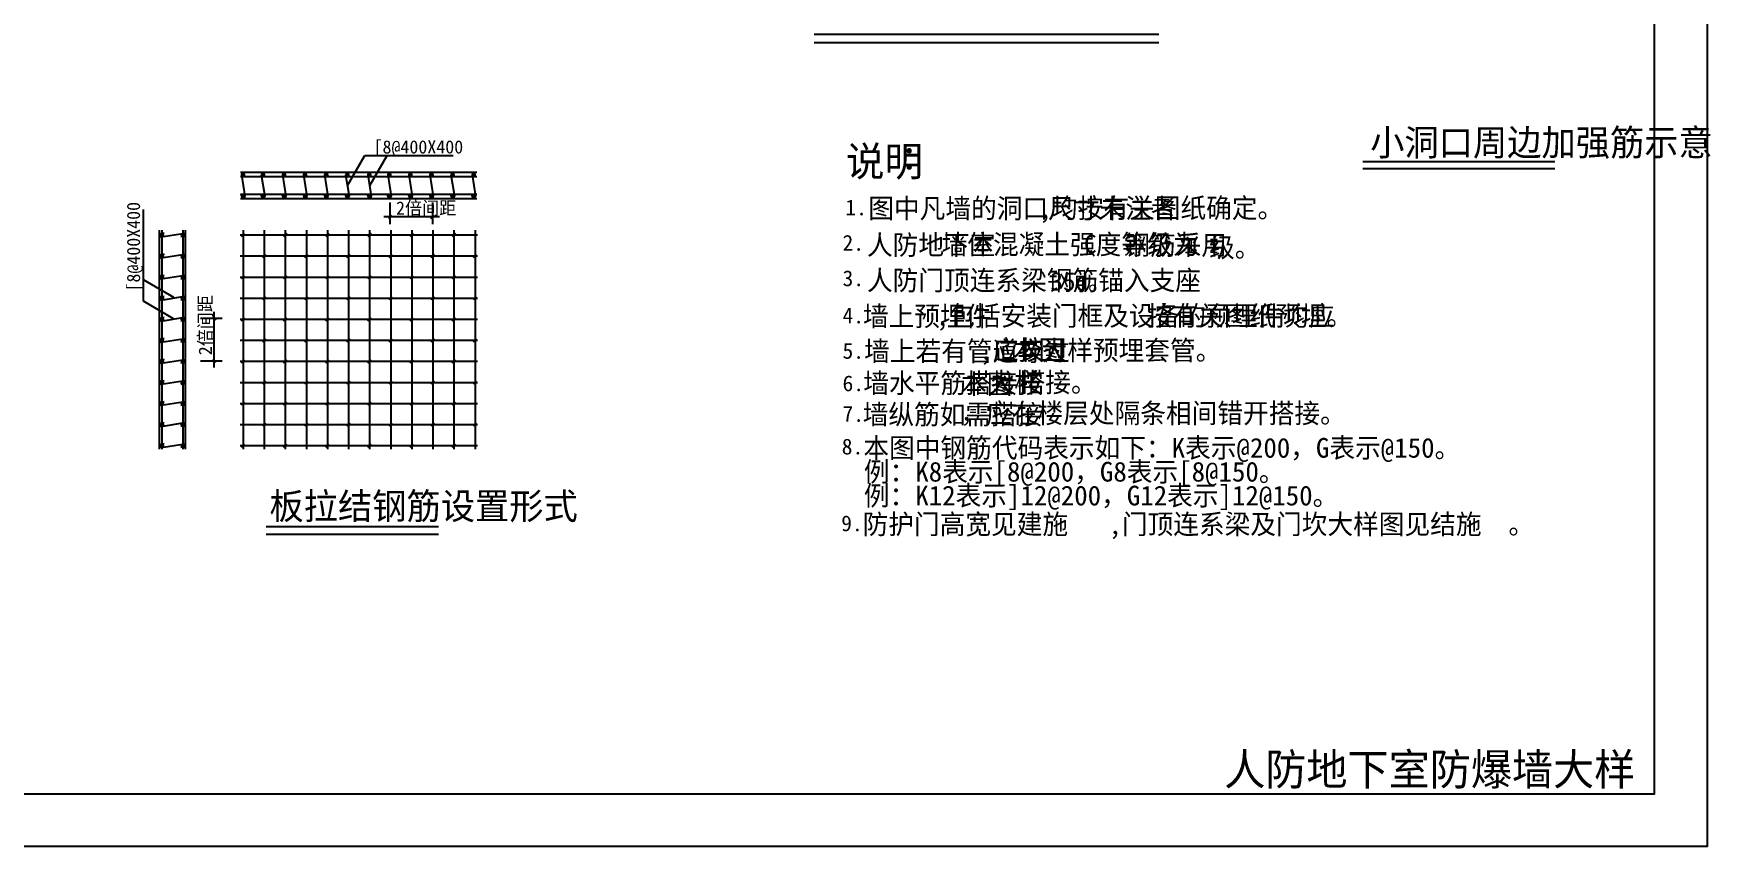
# Model space of a CAD drawing. Header units: metres. Extents: x 19583 to 79318, y 151850 to 193850.
# Drawn here: x 47227 to 79047, y 151850 to 167287 of the extents above; entities that cross this region are included whole.
import ezdxf

# ---------------------------------------------------------------- set-up
doc = ezdxf.new("R2010")
doc.units = ezdxf.units.M
for name, color, linetype in [('1', 1, 'Continuous'), ('2', 2, 'Continuous'), ('PDIM', 3, 'Continuous')]:
    doc.layers.add(name, color=color, linetype=linetype)

msp = doc.modelspace()

# ---------------------------------------------------------------- linework, layer by layer
for p, q in [((53182.21, 164398.07), (53515.55, 164970.24)), ((53515.55, 164970.24), (55189.5, 164970.24)), ((53606.66, 164398.07), (53940, 164970.24)), ((55638.84, 164646.52), (51152.46, 164646.52)), ((55638.84, 164565.91), (51152.46, 164565.91)), ((51171.32, 164605.57), (51236.41, 164195.93)), ((51238.72, 164551.85), (51231.32, 164605.57)), ((51549.24, 164605.57), (51614.33, 164195.93)), ((51616.64, 164551.85), (51609.24, 164605.57)), ((51949.24, 164605.57), (52014.33, 164195.93)), ((52016.64, 164551.85), (52009.24, 164605.57)), ((52349.24, 164605.57), (52414.33, 164195.93)), ((52416.64, 164551.85), (52409.24, 164605.57)), ((52749.24, 164605.57), (52814.33, 164195.93)), ((52816.64, 164551.85), (52809.24, 164605.57)), ((53149.24, 164605.57), (53214.33, 164195.93)), ((53216.64, 164551.85), (53209.24, 164605.57)), ((53569.19, 164605.57), (53634.29, 164195.93)), ((53636.6, 164551.85), (53629.19, 164605.57)), ((53947.11, 164605.57), (54012.2, 164195.93)), ((54014.51, 164551.85), (54007.11, 164605.57)), ((54347.11, 164605.57), (54412.2, 164195.93)), ((54414.51, 164551.85), (54407.11, 164605.57)), ((54747.11, 164605.57), (54812.2, 164195.93)), ((54814.51, 164551.85), (54807.11, 164605.57)), ((55147.11, 164605.57), (55212.2, 164195.93)), ((55214.51, 164551.85), (55207.11, 164605.57)), ((55547.11, 164605.57), (55612.2, 164195.93)), ((55614.51, 164551.85), (55607.11, 164605.57)), ((55638.84, 164227.02), (51152.46, 164227.02)), ((51176.41, 164195.93), (51168.8, 164237.95)), ((51554.33, 164195.93), (51546.72, 164237.95)), ((51954.33, 164195.93), (51946.72, 164237.95)), ((52354.33, 164195.93), (52346.72, 164237.95)), ((52754.33, 164195.93), (52746.72, 164237.95)), ((53154.33, 164195.93), (53146.72, 164237.95)), ((53574.29, 164195.93), (53566.68, 164237.95)), ((53952.2, 164195.93), (53944.6, 164237.95)), ((54352.2, 164195.93), (54344.6, 164237.95)), ((54752.2, 164195.93), (54744.6, 164237.95)), ((55152.2, 164195.93), (55144.6, 164237.95)), ((55552.2, 164195.93), (55544.6, 164237.95)), ((49313.35, 162204.67), (49313.35, 163943.17)), ((55638.84, 164150.52), (51152.46, 164150.52)), ((53992.48, 163666.23), (53992.48, 164075.63)), ((54803.85, 163666.23), (54803.85, 164075.63)), ((53871.5, 163814.17), (54928.92, 163814.17)), ((53968.81, 163775.37), (54028.81, 163835.37)), ((54768.81, 163775.37), (54828.81, 163835.37)), ((49610.57, 163549.8), (49610.57, 159393.57)), ((49705.24, 163494.15), (49651.52, 163486.74)), ((49651.52, 163426.74), (50061.17, 163491.84)), ((49658.57, 163549.8), (49658.57, 159393.57)), ((50061.17, 163431.84), (50019.14, 163424.23)), ((50058.57, 163549.8), (50058.57, 159393.57)), ((50106.57, 163549.8), (50106.57, 159393.57)), ((51147.35, 163462.8), (55651.53, 163462.8)), ((51170.95, 163434.17), (51230.95, 163494.17)), ((51204.88, 163549.8), (51204.88, 159393.57)), ((51604.88, 163549.8), (51604.88, 159393.57)), ((51978, 163434.17), (52038, 163494.17)), ((52004.88, 163549.8), (52004.88, 159393.57)), ((52404.88, 163549.8), (52404.88, 159393.57)), ((52778, 163434.17), (52838, 163494.17)), ((52804.88, 163549.8), (52804.88, 159393.57)), ((53204.88, 163549.8), (53204.88, 159393.57)), ((53578, 163434.17), (53638, 163494.17)), ((53604.88, 163549.8), (53604.88, 159393.57)), ((54004.88, 163549.8), (54004.88, 159393.57)), ((54378, 163434.17), (54438, 163494.17)), ((54404.88, 163549.8), (54404.88, 159393.57)), ((54804.88, 163549.8), (54804.88, 159393.57)), ((55178, 163434.17), (55238, 163494.17)), ((55204.88, 163549.8), (55204.88, 159393.57)), ((55604.88, 163549.8), (55604.88, 159393.57)), ((49705.24, 163094.15), (49651.52, 163086.74)), ((49651.52, 163026.74), (50061.17, 163091.84)), ((50061.17, 163031.84), (50019.14, 163024.23)), ((51147.35, 163062.8), (55651.53, 163062.8)), ((51574.84, 163034.76), (51634.84, 163094.76)), ((52374.84, 163034.76), (52434.84, 163094.76)), ((53174.84, 163034.76), (53234.84, 163094.76)), ((53974.84, 163034.76), (54034.84, 163094.76)), ((54774.84, 163034.76), (54834.84, 163094.76)), ((55574.84, 163034.76), (55634.84, 163094.76)), ((49888.71, 162276.19), (49316.54, 162609.53)), ((49705.24, 162694.15), (49651.52, 162686.74)), ((49651.52, 162626.74), (50061.17, 162691.84)), ((50061.17, 162631.84), (50019.14, 162624.23)), ((51147.35, 162662.8), (55651.53, 162662.8)), ((51170.95, 162634.17), (51230.95, 162694.17)), ((51970.95, 162634.17), (52030.95, 162694.17)), ((52770.95, 162634.17), (52830.95, 162694.17)), ((53570.95, 162634.17), (53630.95, 162694.17)), ((54370.95, 162634.17), (54430.95, 162694.17)), ((55170.95, 162634.17), (55230.95, 162694.17)), ((49705.24, 162294.15), (49651.52, 162286.74)), ((49651.52, 162226.74), (50061.17, 162291.84)), ((51574.84, 162234.76), (51634.84, 162294.76)), ((52374.84, 162234.76), (52434.84, 162294.76)), ((53174.84, 162234.76), (53234.84, 162294.76)), ((53974.84, 162234.76), (54034.84, 162294.76)), ((54774.84, 162234.76), (54834.84, 162294.76)), ((55574.84, 162234.76), (55634.84, 162294.76)), ((49885.52, 161871.33), (49313.35, 162204.67)), ((50061.17, 162231.84), (50019.14, 162224.23)), ((50655.6, 160943.97), (50655.6, 162001.39)), ((51147.35, 162262.8), (55651.53, 162262.8)), ((49705.24, 161894.15), (49651.52, 161886.74)), ((49651.52, 161826.74), (50061.17, 161891.84)), ((50061.17, 161831.84), (50019.14, 161824.23)), ((50803.55, 161876.31), (50394.14, 161876.31)), ((50694.41, 161841.28), (50634.41, 161901.28)), ((51147.35, 161862.8), (55651.53, 161862.8)), ((51170.95, 161834.17), (51230.95, 161894.17)), ((51970.95, 161834.17), (52030.95, 161894.17)), ((52770.95, 161834.17), (52830.95, 161894.17)), ((53570.95, 161834.17), (53630.95, 161894.17)), ((54370.95, 161834.17), (54430.95, 161894.17)), ((55170.95, 161834.17), (55230.95, 161894.17)), ((49705.24, 161494.15), (49651.52, 161486.74)), ((49651.52, 161426.74), (50061.17, 161491.84)), ((50061.17, 161431.84), (50019.14, 161424.23)), ((51147.35, 161462.8), (55651.53, 161462.8)), ((51574.84, 161434.76), (51634.84, 161494.76)), ((52374.84, 161434.76), (52434.84, 161494.76)), ((53174.84, 161434.76), (53234.84, 161494.76)), ((53974.84, 161434.76), (54034.84, 161494.76)), ((54774.84, 161434.76), (54834.84, 161494.76)), ((55574.84, 161434.76), (55634.84, 161494.76)), ((49705.24, 161094.15), (49651.52, 161086.74)), ((49651.52, 161026.74), (50061.17, 161091.84)), ((50061.17, 161031.84), (50019.14, 161024.23)), ((50803.55, 161064.94), (50394.14, 161064.94)), ((50694.41, 161041.28), (50634.41, 161101.28)), ((51147.35, 161062.8), (55651.53, 161062.8)), ((51170.95, 161034.17), (51230.95, 161094.17)), ((51970.95, 161034.17), (52030.95, 161094.17)), ((52770.95, 161034.17), (52830.95, 161094.17)), ((53570.95, 161034.17), (53630.95, 161094.17)), ((54370.95, 161034.17), (54430.95, 161094.17)), ((55170.95, 161034.17), (55230.95, 161094.17)), ((49705.24, 160694.15), (49651.52, 160686.74)), ((49651.52, 160626.74), (50061.17, 160691.84)), ((51574.84, 160634.76), (51634.84, 160694.76)), ((52374.84, 160634.76), (52434.84, 160694.76)), ((53174.84, 160634.76), (53234.84, 160694.76)), ((53974.84, 160634.76), (54034.84, 160694.76)), ((54774.84, 160634.76), (54834.84, 160694.76)), ((55574.84, 160634.76), (55634.84, 160694.76)), ((50061.17, 160631.84), (50019.14, 160624.23)), ((51147.35, 160662.8), (55651.53, 160662.8)), ((49705.24, 160294.15), (49651.52, 160286.74)), ((49651.52, 160226.74), (50061.17, 160291.84)), ((50061.17, 160231.84), (50019.14, 160224.23)), ((51147.35, 160262.8), (55651.53, 160262.8)), ((51170.95, 160234.17), (51230.95, 160294.17)), ((51970.95, 160234.17), (52030.95, 160294.17)), ((52770.95, 160234.17), (52830.95, 160294.17)), ((53570.95, 160234.17), (53630.95, 160294.17)), ((54370.95, 160234.17), (54430.95, 160294.17)), ((55170.95, 160234.17), (55230.95, 160294.17)), ((49705.24, 159894.15), (49651.52, 159886.74)), ((49651.52, 159826.74), (50061.17, 159891.84)), ((50061.17, 159831.84), (50019.14, 159824.23)), ((51147.35, 159862.8), (55651.53, 159862.8)), ((51574.84, 159834.76), (51634.84, 159894.76)), ((52374.84, 159834.76), (52434.84, 159894.76)), ((53174.84, 159834.76), (53234.84, 159894.76)), ((53974.84, 159834.76), (54034.84, 159894.76)), ((54774.84, 159834.76), (54834.84, 159894.76)), ((55574.84, 159834.76), (55634.84, 159894.76)), ((49705.24, 159494.15), (49651.52, 159486.74)), ((49651.52, 159426.74), (50061.17, 159491.84)), ((50061.17, 159431.84), (50019.14, 159424.23)), ((51147.35, 159462.8), (55651.53, 159462.8)), ((51170.95, 159434.17), (51230.95, 159494.17)), ((51970.95, 159434.17), (52030.95, 159494.17)), ((52770.95, 159434.17), (52830.95, 159494.17)), ((53570.95, 159434.17), (53630.95, 159494.17)), ((54370.95, 159434.17), (54430.95, 159494.17)), ((55170.95, 159434.17), (55230.95, 159494.17)), ((51641.21, 157924.26), (54913.73, 157924.26)), ((51641.21, 157777.16), (54913.73, 157777.16))]:
    msp.add_line(p, q)
for points in [[(19582.8, 151849.5), (19582.8, 193849.5), (78982.8, 193849.5), (78982.8, 151849.5)], [(22082.8, 152849.5), (77982.8, 152849.5), (77982.8, 192849.5), (22082.8, 192849.5)]]:
    msp.add_lwpolyline(points, close=True)
for points in [[(51203.68, 164607.19, 1), (51203.68, 164591.19, 1)], [(51581.59, 164607.19, 1), (51581.59, 164591.19, 1)], [(51981.59, 164607.19, 1), (51981.59, 164591.19, 1)], [(52381.59, 164607.19, 1), (52381.59, 164591.19, 1)], [(52781.59, 164607.19, 1), (52781.59, 164591.19, 1)], [(53181.59, 164607.19, 1), (53181.59, 164591.19, 1)], [(53601.55, 164607.19, 1), (53601.55, 164591.19, 1)], [(53979.47, 164607.19, 1), (53979.47, 164591.19, 1)], [(54379.47, 164607.19, 1), (54379.47, 164591.19, 1)], [(54779.47, 164607.19, 1), (54779.47, 164591.19, 1)], [(55179.47, 164607.19, 1), (55179.47, 164591.19, 1)], [(55579.47, 164607.19, 1), (55579.47, 164591.19, 1)], [(51204.4, 164203.87, 1), (51204.4, 164187.87, 1)], [(51582.32, 164203.87, 1), (51582.32, 164187.87, 1)], [(51982.32, 164203.87, 1), (51982.32, 164187.87, 1)], [(52382.32, 164203.87, 1), (52382.32, 164187.87, 1)], [(52782.32, 164203.87, 1), (52782.32, 164187.87, 1)], [(53182.32, 164203.87, 1), (53182.32, 164187.87, 1)], [(53602.28, 164203.87, 1), (53602.28, 164187.87, 1)], [(53980.2, 164203.87, 1), (53980.2, 164187.87, 1)], [(54380.2, 164203.87, 1), (54380.2, 164187.87, 1)], [(54780.2, 164203.87, 1), (54780.2, 164187.87, 1)], [(55180.2, 164203.87, 1), (55180.2, 164187.87, 1)], [(55580.2, 164203.87, 1), (55580.2, 164187.87, 1)], [(49680.48, 163459.1, 1), (49696.48, 163459.1, 1)], [(50023.39, 163459.83, 1), (50039.39, 163459.83, 1)], [(49680.48, 163059.1, 1), (49696.48, 163059.1, 1)], [(50023.39, 163059.83, 1), (50039.39, 163059.83, 1)], [(49680.48, 162659.1, 1), (49696.48, 162659.1, 1)], [(50023.39, 162659.83, 1), (50039.39, 162659.83, 1)], [(49680.48, 162259.1, 1), (49696.48, 162259.1, 1)], [(50023.39, 162259.83, 1), (50039.39, 162259.83, 1)], [(49680.48, 161859.1, 1), (49696.48, 161859.1, 1)], [(50023.39, 161859.83, 1), (50039.39, 161859.83, 1)], [(49680.48, 161459.1, 1), (49696.48, 161459.1, 1)], [(50023.39, 161459.83, 1), (50039.39, 161459.83, 1)], [(49680.48, 161059.1, 1), (49696.48, 161059.1, 1)], [(50023.39, 161059.83, 1), (50039.39, 161059.83, 1)], [(49680.48, 160659.1, 1), (49696.48, 160659.1, 1)], [(50023.39, 160659.83, 1), (50039.39, 160659.83, 1)], [(49680.48, 160259.1, 1), (49696.48, 160259.1, 1)], [(50023.39, 160259.83, 1), (50039.39, 160259.83, 1)], [(49680.48, 159859.1, 1), (49696.48, 159859.1, 1)], [(50023.39, 159859.83, 1), (50039.39, 159859.83, 1)], [(49680.48, 159459.1, 1), (49696.48, 159459.1, 1)], [(50023.39, 159459.83, 1), (50039.39, 159459.83, 1)]]:
    msp.add_lwpolyline(points, format="xyb", close=True)
for centre, radius, start, end in [((51201.32, 164605.57), 30, 0, 180), ((51579.24, 164605.57), 30, 0, 180), ((51979.24, 164605.57), 30, 0, 180), ((52379.24, 164605.57), 30, 0, 180), ((52779.24, 164605.57), 30, 0, 180), ((53179.24, 164605.57), 30, 0, 180), ((53599.19, 164605.57), 30, 0, 180), ((53977.11, 164605.57), 30, 0, 180), ((54377.11, 164605.57), 30, 0, 180), ((54777.11, 164605.57), 30, 0, 180), ((55177.11, 164605.57), 30, 0, 180), ((55577.11, 164605.57), 30, 0, 180), ((51206.41, 164192.49), 30.2, 173.47, 6.53), ((51584.33, 164192.49), 30.2, 173.47, 6.53), ((51984.33, 164192.49), 30.2, 173.47, 6.53), ((52384.33, 164192.49), 30.2, 173.47, 6.53), ((52784.33, 164192.49), 30.2, 173.47, 6.53), ((53184.33, 164192.49), 30.2, 173.47, 6.53), ((53604.29, 164192.49), 30.2, 173.47, 6.53), ((53982.2, 164192.49), 30.2, 173.47, 6.53), ((54382.2, 164192.49), 30.2, 173.47, 6.53), ((54782.2, 164192.49), 30.2, 173.47, 6.53), ((55182.2, 164192.49), 30.2, 173.47, 6.53), ((55582.2, 164192.49), 30.2, 173.47, 6.53), ((49651.52, 163456.74), 30, 90, 270), ((50064.6, 163461.84), 30.2, 263.47, 96.53), ((49651.52, 163056.74), 30, 90, 270), ((50064.6, 163061.84), 30.2, 263.47, 96.53), ((49651.52, 162656.74), 30, 90, 270), ((50064.6, 162661.84), 30.2, 263.47, 96.53), ((49651.52, 162256.74), 30, 90, 270), ((50064.6, 162261.84), 30.2, 263.47, 96.53), ((49651.52, 161856.74), 30, 90, 270), ((50064.6, 161861.84), 30.2, 263.47, 96.53), ((49651.52, 161456.74), 30, 90, 270), ((50064.6, 161461.84), 30.2, 263.47, 96.53), ((49651.52, 161056.74), 30, 90, 270), ((50064.6, 161061.84), 30.2, 263.47, 96.53), ((50064.6, 160661.84), 30.2, 263.47, 96.53), ((49651.52, 160656.74), 30, 90, 270), ((49651.52, 160256.74), 30, 90, 270), ((50064.6, 160261.84), 30.2, 263.47, 96.53), ((49651.52, 159856.74), 30, 90, 270), ((50064.6, 159861.84), 30.2, 263.47, 96.53), ((49651.52, 159456.74), 30, 90, 270), ((50064.6, 159461.84), 30.2, 263.47, 96.53)]:
    msp.add_arc(centre, radius, start, end)
at = {"layer": '1'}
msp.add_line((72451.14, 164857.89), (76094.91, 164857.89), dxfattribs=at)
at = {"layer": '2'}
for p, q in [((62040.96, 167114.91), (68580.39, 167114.91)), ((72451.14, 164721.26), (76094.91, 164721.26))]:
    msp.add_line(p, q, dxfattribs=at)
at = {"layer": 'PDIM'}
msp.add_line((62040.96, 167277.41), (68580.39, 167277.41), dxfattribs=at)

# ---------------------------------------------------------------- texts
for s, height, p in [('小洞口周边加强筋示意', 500, (72590.52, 164968.12)), ('说明', 562.5, (62641.88, 164578.76)), (':', 562.5, (63651.3, 164706.76)), ('图中凡墙的洞口尺寸未注者', 375, (63066.46, 163779.86)), (',均按有关图纸确定。', 375, (66297.44, 163786.76)), ('2倍间距', 250, (54105.36, 163847.86)), ('1.', 300, (62632.31, 163834.82)), ('2.', 300, (62577.81, 163162.52)), ('人防地下室', 375, (63042.17, 163085.75)), ('墙体混凝土强度等级为', 375, (64457.56, 163095.26)), ('C  ，', 350, (67161.05, 163115.53)), ('钢筋采用', 375, (67924.02, 163084.2)), ('I', 270, (69059.79, 163114.46)), ('I', 270, (69102.3, 163116.78)), ('，I', 270, (69181.06, 163119.19)), ('级。', 375, (69533.58, 163039.72)), ('3.', 300, (62577.81, 162489.42)), ('人防门顶连系梁钢筋锚入支座', 375, (63042.17, 162412.65)), ('35d。', 350, (66523.54, 162406.29)), ('4.', 300, (62577.81, 161782.12)), ('墙上预埋件', 375, (62964.36, 161731.73)), (',包括安装门框及设备的预埋件均应', 375, (64346.62, 161739.53)), ('按有关图纸预埋。', 375, (68351.3, 161740.19)), ('5.', 300, (62577.81, 161111.02)), ('墙上若有管道穿过', 375, (62987.68, 161067.86)), (',应按', 375, (65173.59, 161091.06)), ('本图', 375, (65811.74, 161090.01)), ('大样预埋套管。', 375, (66354.11, 161083.26)), ('6.', 300, (62577.81, 160494.42)), ('墙水平筋搭接按', 375, (62972.18, 160461.02)), ('本图', 375, (64828.18, 160442.71)), ('大样', 375, (65348.48, 160471.8)), ('搭接。', 375, (65937.04, 160475.93)), ('7.', 300, (62577.81, 159914.12)), ('墙纵筋如需搭接', 375, (62960.7, 159866.13)), ('，应在楼层处隔条相间错开搭接。', 375, (64814.76, 159889.33)), ('8.', 300, (62562.78, 159293.93)), ('板拉结钢筋设置形式', 500, (51704.09, 158062.57)), ('防护门高宽见建施   ,门顶连系梁及门坎大样图见结施  。', 375, (62958.65, 157782.38)), ('9.', 300, (62552.78, 157835.93))]:
    msp.add_text(s, height=height).set_placement(p)
msp.add_text('2倍间距', height=250, rotation=90).set_placement((50610.31, 161177.82))
for s, height, p in [('[8@400X400', 250, (53678.76, 165008.71)), ('本图中钢筋代码表示如下：K表示@200，G表示@150。', 375, (62973.48, 159232.13)), ('例：K8表示[8@200，G8表示[8@150。', 375, (62983.58, 158778.83)), ('例：K12表示]12@200，G12表示]12@150。', 375, (62983.58, 158325.53)), ('人防地下室防爆墙大样', 600, (69820.35, 153014.5))]:
    msp.add_text(s, height=height, dxfattribs=at).set_placement(p)
msp.add_text('[8@400X400', height=250, rotation=90, dxfattribs=at).set_placement((49248.21, 162388.14))

doc.saveas('drawing.dxf')
